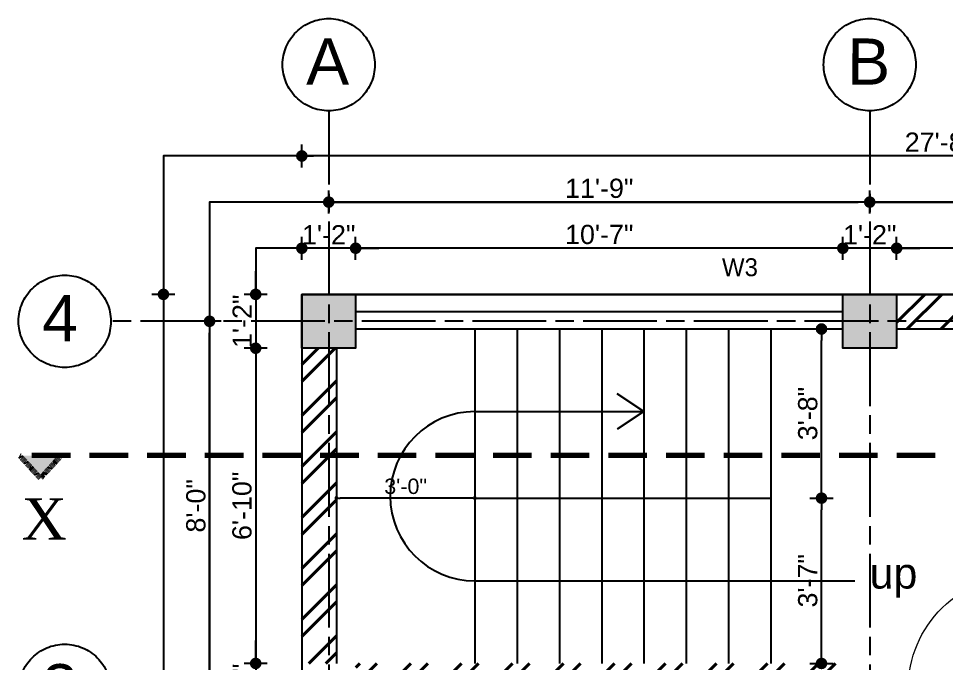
# Model space of a CAD drawing. Header units: inches. Extents: x 115570 to 265311, y 61168 to 314550.
# Drawn here: x 150180.3 to 150421.7, y 80451.6 to 80619.3 of the extents above; entities that cross this region are included whole.
import ezdxf

# ---------------------------------------------------------------- set-up
doc = ezdxf.new("R2010")
doc.units = ezdxf.units.IN
doc.header["$MEASUREMENT"] = 0
for name, pattern in [('ACAD_ISO08W100', [36, 24, -3, 6, -3]), ('CHAIN', [0.3543, 0.2362, -0.0295, 0.0591, -0.0295]), ('DASHED', [0.75, 0.5, -0.25])]:
    doc.linetypes.add(name, pattern=pattern)
doc.layers.get('0').update_dxf_attribs({"lineweight": 25})
for name, color, linetype, lineweight in [('0 wall', 7, 'Continuous', 40), ('hatch', 9, 'Continuous', 9), ('Section Line (ISO)', 7, 'CHAIN', 70)]:
    doc.layers.add(name, color=color, linetype=linetype, lineweight=lineweight)
doc.layers.add('0_center line', color=4, linetype='ACAD_ISO08W100', transparency=0.5)
doc.layers.add('doors and windows', color=240, linetype='Continuous')
doc.styles.add('arial.', font='arial.ttf')
doc.styles.add('bimal', font='comic.ttf')
doc.styles.get("Standard").update_dxf_attribs({"font": 'arial.ttf'})
doc.dimstyles.new('boundary wall dimension line', dxfattribs={"dimscale": 0, "dimtxt": 4, "dimasz": 1, "dimexe": 0.5, "dimexo": 3, "dimgap": 1, "dimtad": 1, "dimdec": 0, "dimrnd": 0.25, "dimzin": 3, "dimdsep": 46, "dimlunit": 4, "dimtxsty": 'arial.', "dimblk": 'DOT', "dimcen": 3, "dimdle": 6, "dimclrd": 4, "dimclre": 256, "dimclrt": 7, "dimazin": 0, "dimtfac": 1, "dimtdec": 0, "dimtix": 1, "dimtmove": 2, "dimatfit": 3, "dimfxl": 3, "dimfxlon": 1, "dimtolj": 1, "dimtzin": 0, "dimlwd": -1, "dimlwe": -1, "dimarcsym": 0})
doc.dimstyles.new('interior dimension', dxfattribs={"dimscale": 0, "dimtxt": 5, "dimasz": 3, "dimexe": 3, "dimexo": 3, "dimgap": 1, "dimtad": 1, "dimdec": 0, "dimrnd": 0.25, "dimzin": 3, "dimdsep": 46, "dimlunit": 4, "dimtxsty": 'arial.', "dimblk": 'DOT', "dimcen": 3, "dimdle": 6, "dimclrd": 4, "dimclre": 256, "dimclrt": 7, "dimazin": 0, "dimtfac": 1, "dimtdec": 0, "dimtix": 1, "dimtmove": 2, "dimatfit": 3, "dimfxl": 3, "dimfxlon": 1, "dimtolj": 1, "dimtzin": 0, "dimlwd": -1, "dimlwe": -1, "dimarcsym": 0})
pattern_1 = [(45, (43000.392, 45771.869), (-6.6291261, 6.6291261), []), (45, (43004.811, 45771.869), (-6.6291261, 6.6291261), [])]

# ---------------------------------------------------------------- blocks, each defined once
blk = doc.blocks.new('_Dot')
at = {"color": 0, "linetype": 'ByBlock', "lineweight": -2}
blk.add_line((-0.5, 0), (-1, 0), dxfattribs=at)
at = {"color": 0, "linetype": 'ByBlock', "const_width": 0.5}
blk.add_lwpolyline([(-0.25, 0, 1), (0.25, 0, 1)], format="xyb", close=True, dxfattribs=at)
blk = doc.blocks.new('*D384')
at = {"transparency": 16777216}
for p, q in [((150386.16, 80494.57), (150392.16, 80494.57)), ((150386.16, 80451.57), (150392.16, 80451.57))]:
    blk.add_line(p, q, dxfattribs=at)
at = {"color": 4, "transparency": 16777216}
blk.add_line((150389.16, 80454.57), (150389.16, 80491.57), dxfattribs=at)
at = {"layer": 'Defpoints', "color": 0, "transparency": 16777216}
for p in [(150375.97, 80494.57), (150389.16, 80494.57), (150375.97, 80451.57)]:
    blk.add_point(p, dxfattribs=at)
at = {"color": 4, "transparency": 16777216, "xscale": 3, "yscale": 3, "zscale": 3}
for p, rotation in [((150389.16, 80494.57), 90), ((150389.16, 80451.57), 270)]:
    blk.add_blockref('_Dot', p, dxfattribs=dict(at, rotation=rotation))
at = {"color": 7, "transparency": 16777216, "insert": (150385.6, 80473.07), "char_height": 5, "attachment_point": 5, "rotation": 90, "style": 'arial.'}
blk.add_mtext('\\A1;3\'-7"', dxfattribs=at)
blk = doc.blocks.new('*D385')
at = {"transparency": 16777216}
for p, q in [((150386.16, 80538.57), (150392.16, 80538.57)), ((150386.16, 80494.57), (150392.16, 80494.57))]:
    blk.add_line(p, q, dxfattribs=at)
at = {"color": 4, "transparency": 16777216}
blk.add_line((150389.16, 80497.57), (150389.16, 80535.57), dxfattribs=at)
at = {"layer": 'Defpoints', "color": 0, "transparency": 16777216}
for p in [(150375.97, 80538.57), (150389.16, 80538.57), (150375.97, 80494.57)]:
    blk.add_point(p, dxfattribs=at)
at = {"color": 4, "transparency": 16777216, "xscale": 3, "yscale": 3, "zscale": 3}
for p, rotation in [((150389.16, 80538.57), 90), ((150389.16, 80494.57), 270)]:
    blk.add_blockref('_Dot', p, dxfattribs=dict(at, rotation=rotation))
at = {"color": 7, "transparency": 16777216, "insert": (150385.6, 80516.57), "char_height": 5, "attachment_point": 5, "rotation": 90, "style": 'arial.'}
blk.add_mtext('\\A1;3\'-8"', dxfattribs=at)
blk = doc.blocks.new('d2')
at = {"layer": '0 wall'}
for p, q in [((0, 4), (0, 0)), ((30, 0), (30, 4))]:
    blk.add_line(p, q, dxfattribs=at)
at = {"layer": 'hatch', "color": 8}
for p, q in [((2.5, 4), (2.5, 27.25)), ((3, 2.75), (3, 27.25)), ((2.5, 4), (0, 4)), ((0.5, 3.5), (0, 3.5)), ((0.5, 4), (0.5, 3.5)), ((2.5, 4), (2.5, 2.75)), ((3, 2.75), (2.5, 2.75)), ((3, 2.75), (3, 1.25)), ((27, 2.75), (27.5, 2.75)), ((27, 2.75), (27, 1.25)), ((27.5, 4), (27.5, 2.75)), ((27.5, 4), (30, 4)), ((29.5, 4), (29.5, 3.5)), ((29.5, 3.5), (30, 3.5)), ((0.5, 0.5), (0, 0.5)), ((0.5, 0.5), (0.5, 0)), ((2.5, 0), (0.5, 0)), ((2.5, 0), (3, 1.25)), ((27.5, 0), (27, 1.25)), ((27.5, 0), (29.5, 0)), ((29.5, 0.5), (30, 0.5)), ((29.5, 0.5), (29.5, 0))]:
    blk.add_line(p, q, dxfattribs=at)
blk.add_arc((2.91, 2.66), 24.59, 0.2201, 90.9446, dxfattribs=at)
blk = doc.blocks.new('*D414')
at = {"transparency": 16777216}
for p, q in [((150408.71, 80556.57), (150408.71, 80562.57)), ((150466.09, 80556.57), (150466.09, 80562.57))]:
    blk.add_line(p, q, dxfattribs=at)
at = {"color": 4, "transparency": 16777216}
blk.add_line((150463.09, 80559.57), (150411.71, 80559.57), dxfattribs=at)
at = {"layer": 'Defpoints', "color": 0, "transparency": 16777216}
for p in [(150408.71, 80559.57), (150408.71, 80547.57), (150466.09, 80547.57)]:
    blk.add_point(p, dxfattribs=at)
at = {"color": 4, "transparency": 16777216, "xscale": 3, "yscale": 3, "zscale": 3, "rotation": 180}
blk.add_blockref('_Dot', (150408.71, 80559.57), dxfattribs=at)
at = {"color": 4, "transparency": 16777216, "xscale": 3, "yscale": 3, "zscale": 3}
blk.add_blockref('_Dot', (150466.09, 80559.57), dxfattribs=at)
at = {"color": 7, "transparency": 16777216, "insert": (150437.4, 80563.13), "char_height": 5, "attachment_point": 5, "style": 'arial.'}
blk.add_mtext('\\A1;4\'-9"', dxfattribs=at)
blk = doc.blocks.new('*D415')
at = {"transparency": 16777216}
for p, q in [((150394.71, 80556.57), (150394.71, 80562.57)), ((150408.71, 80556.57), (150408.71, 80562.57))]:
    blk.add_line(p, q, dxfattribs=at)
at = {"color": 4, "transparency": 16777216}
for p, q in [((150391.71, 80559.57), (150388.71, 80559.57)), ((150408.71, 80559.57), (150394.71, 80559.57)), ((150411.71, 80559.57), (150414.71, 80559.57))]:
    blk.add_line(p, q, dxfattribs=at)
at = {"layer": 'Defpoints', "color": 0, "transparency": 16777216}
for p in [(150394.71, 80559.57), (150394.71, 80547.57), (150408.71, 80547.57)]:
    blk.add_point(p, dxfattribs=at)
at = {"color": 4, "transparency": 16777216, "xscale": 3, "yscale": 3, "zscale": 3}
blk.add_blockref('_Dot', (150394.71, 80559.57), dxfattribs=at)
at = {"color": 4, "transparency": 16777216, "xscale": 3, "yscale": 3, "zscale": 3, "rotation": 180}
blk.add_blockref('_Dot', (150408.71, 80559.57), dxfattribs=at)
at = {"color": 7, "transparency": 16777216, "insert": (150401.71, 80563.08), "char_height": 5, "attachment_point": 5, "style": 'arial.'}
blk.add_mtext('\\A1;1\'-2"', dxfattribs=at)
blk = doc.blocks.new('*D416')
at = {"transparency": 16777216}
for p, q in [((150267.96, 80556.57), (150267.96, 80562.57)), ((150394.71, 80556.57), (150394.71, 80562.57))]:
    blk.add_line(p, q, dxfattribs=at)
at = {"color": 4, "transparency": 16777216}
blk.add_line((150391.71, 80559.57), (150270.96, 80559.57), dxfattribs=at)
at = {"layer": 'Defpoints', "color": 0, "transparency": 16777216}
for p in [(150267.96, 80559.57), (150267.96, 80547.57), (150394.71, 80547.57)]:
    blk.add_point(p, dxfattribs=at)
at = {"color": 4, "transparency": 16777216, "xscale": 3, "yscale": 3, "zscale": 3, "rotation": 180}
blk.add_blockref('_Dot', (150267.96, 80559.57), dxfattribs=at)
at = {"color": 4, "transparency": 16777216, "xscale": 3, "yscale": 3, "zscale": 3}
blk.add_blockref('_Dot', (150394.71, 80559.57), dxfattribs=at)
at = {"color": 7, "transparency": 16777216, "insert": (150331.34, 80563.13), "char_height": 5, "attachment_point": 5, "style": 'arial.'}
blk.add_mtext('\\A1;10\'-7"', dxfattribs=at)
blk = doc.blocks.new('*D417')
at = {"transparency": 16777216}
for p, q in [((150253.96, 80556.57), (150253.96, 80562.57)), ((150267.96, 80556.57), (150267.96, 80562.57))]:
    blk.add_line(p, q, dxfattribs=at)
at = {"color": 4, "transparency": 16777216}
for p, q in [((150250.96, 80559.57), (150247.96, 80559.57)), ((150267.96, 80559.57), (150253.96, 80559.57)), ((150270.96, 80559.57), (150273.96, 80559.57))]:
    blk.add_line(p, q, dxfattribs=at)
at = {"layer": 'Defpoints', "color": 0, "transparency": 16777216}
for p in [(150253.96, 80559.57), (150253.96, 80547.57), (150267.96, 80547.57)]:
    blk.add_point(p, dxfattribs=at)
at = {"color": 4, "transparency": 16777216, "xscale": 3, "yscale": 3, "zscale": 3}
blk.add_blockref('_Dot', (150253.96, 80559.57), dxfattribs=at)
at = {"color": 4, "transparency": 16777216, "xscale": 3, "yscale": 3, "zscale": 3, "rotation": 180}
blk.add_blockref('_Dot', (150267.96, 80559.57), dxfattribs=at)
at = {"color": 7, "transparency": 16777216, "insert": (150260.96, 80563.08), "char_height": 5, "attachment_point": 5, "style": 'arial.'}
blk.add_mtext('\\A1;1\'-2"', dxfattribs=at)
blk = doc.blocks.new('*D418')
at = {"transparency": 16777216}
for p, q in [((150260.96, 80568.57), (150260.96, 80574.57)), ((150401.71, 80568.57), (150401.71, 80574.57))]:
    blk.add_line(p, q, dxfattribs=at)
at = {"color": 4, "transparency": 16777216}
blk.add_line((150263.96, 80571.57), (150398.71, 80571.57), dxfattribs=at)
at = {"layer": 'Defpoints', "color": 0, "transparency": 16777216}
for p in [(150401.71, 80571.57), (150260.96, 80547.57), (150401.71, 80547.57)]:
    blk.add_point(p, dxfattribs=at)
at = {"color": 4, "transparency": 16777216, "xscale": 3, "yscale": 3, "zscale": 3, "rotation": 180}
blk.add_blockref('_Dot', (150260.96, 80571.57), dxfattribs=at)
at = {"color": 4, "transparency": 16777216, "xscale": 3, "yscale": 3, "zscale": 3}
blk.add_blockref('_Dot', (150401.71, 80571.57), dxfattribs=at)
at = {"color": 7, "transparency": 16777216, "insert": (150331.34, 80575.13), "char_height": 5, "attachment_point": 5, "style": 'arial.'}
blk.add_mtext('\\A1;11\'-9"', dxfattribs=at)
blk = doc.blocks.new('*D419')
at = {"transparency": 16777216}
for p, q in [((150401.71, 80568.57), (150401.71, 80574.57)), ((150542.46, 80568.57), (150542.46, 80574.57))]:
    blk.add_line(p, q, dxfattribs=at)
at = {"color": 4, "transparency": 16777216}
blk.add_line((150404.71, 80571.57), (150539.46, 80571.57), dxfattribs=at)
at = {"layer": 'Defpoints', "color": 0, "transparency": 16777216}
for p in [(150542.46, 80571.57), (150401.71, 80547.57), (150542.46, 80547.57)]:
    blk.add_point(p, dxfattribs=at)
at = {"color": 4, "transparency": 16777216, "xscale": 3, "yscale": 3, "zscale": 3, "rotation": 180}
blk.add_blockref('_Dot', (150401.71, 80571.57), dxfattribs=at)
at = {"color": 4, "transparency": 16777216, "xscale": 3, "yscale": 3, "zscale": 3}
blk.add_blockref('_Dot', (150542.46, 80571.57), dxfattribs=at)
at = {"color": 7, "transparency": 16777216, "insert": (150472.09, 80575.13), "char_height": 5, "attachment_point": 5, "style": 'arial.'}
blk.add_mtext('\\A1;11\'-9"', dxfattribs=at)
blk = doc.blocks.new('*D420')
at = {"transparency": 16777216}
for p, q in [((150253.96, 80580.57), (150253.96, 80586.57)), ((150585.46, 80580.57), (150585.46, 80586.57))]:
    blk.add_line(p, q, dxfattribs=at)
at = {"color": 4, "transparency": 16777216}
blk.add_line((150582.46, 80583.57), (150256.96, 80583.57), dxfattribs=at)
at = {"layer": 'Defpoints', "color": 0, "transparency": 16777216}
for p in [(150253.96, 80583.57), (150253.96, 80547.57), (150585.46, 80547.57)]:
    blk.add_point(p, dxfattribs=at)
at = {"color": 4, "transparency": 16777216, "xscale": 3, "yscale": 3, "zscale": 3, "rotation": 180}
blk.add_blockref('_Dot', (150253.96, 80583.57), dxfattribs=at)
at = {"color": 4, "transparency": 16777216, "xscale": 3, "yscale": 3, "zscale": 3}
blk.add_blockref('_Dot', (150585.46, 80583.57), dxfattribs=at)
at = {"color": 7, "transparency": 16777216, "insert": (150419.71, 80587.13), "char_height": 5, "attachment_point": 5, "style": 'arial.'}
blk.add_mtext('\\A1;27\'-8"', dxfattribs=at)
blk = doc.blocks.new('*D421')
at = {"color": 4, "transparency": 16777216}
for p, q in [((150241.96, 80550.57), (150241.96, 80553.57)), ((150241.96, 80547.57), (150241.96, 80533.57)), ((150241.96, 80530.57), (150241.96, 80527.57))]:
    blk.add_line(p, q, dxfattribs=at)
at = {"transparency": 16777216}
for p, q in [((150244.96, 80547.57), (150238.96, 80547.57)), ((150244.96, 80533.57), (150238.96, 80533.57))]:
    blk.add_line(p, q, dxfattribs=at)
at = {"layer": 'Defpoints', "color": 0, "transparency": 16777216}
for p in [(150253.96, 80547.57), (150241.96, 80533.57), (150253.97, 80533.57)]:
    blk.add_point(p, dxfattribs=at)
at = {"color": 4, "transparency": 16777216, "xscale": 3, "yscale": 3, "zscale": 3}
for p, rotation in [((150241.96, 80547.57), 270), ((150241.96, 80533.57), 90)]:
    blk.add_blockref('_Dot', p, dxfattribs=dict(at, rotation=rotation))
at = {"color": 7, "transparency": 16777216, "insert": (150238.45, 80540.57), "char_height": 5, "attachment_point": 5, "rotation": 90, "style": 'arial.'}
blk.add_mtext('\\A1;1\'-2"', dxfattribs=at)
blk = doc.blocks.new('*D422')
at = {"transparency": 16777216}
for p, q in [((150244.96, 80533.57), (150238.96, 80533.57)), ((150244.96, 80451.57), (150238.96, 80451.57))]:
    blk.add_line(p, q, dxfattribs=at)
at = {"color": 4, "transparency": 16777216}
blk.add_line((150241.96, 80530.57), (150241.96, 80454.57), dxfattribs=at)
at = {"layer": 'Defpoints', "color": 0, "transparency": 16777216}
for p in [(150253.97, 80533.57), (150241.96, 80451.57), (150253.97, 80451.57)]:
    blk.add_point(p, dxfattribs=at)
at = {"color": 4, "transparency": 16777216, "xscale": 3, "yscale": 3, "zscale": 3}
for p, rotation in [((150241.96, 80533.57), 90), ((150241.96, 80451.57), 270)]:
    blk.add_blockref('_Dot', p, dxfattribs=dict(at, rotation=rotation))
at = {"color": 7, "transparency": 16777216, "insert": (150238.41, 80492.57), "char_height": 5, "attachment_point": 5, "rotation": 90, "style": 'arial.'}
blk.add_mtext('\\A1;6\'-10"', dxfattribs=at)
blk = doc.blocks.new('*D423')
at = {"color": 4, "transparency": 16777216}
for p, q in [((150241.96, 80454.57), (150241.96, 80457.57)), ((150241.96, 80451.57), (150241.96, 80437.57)), ((150241.96, 80434.57), (150241.96, 80431.57))]:
    blk.add_line(p, q, dxfattribs=at)
at = {"transparency": 16777216}
for p, q in [((150244.96, 80451.57), (150238.96, 80451.57)), ((150244.96, 80437.57), (150238.96, 80437.57))]:
    blk.add_line(p, q, dxfattribs=at)
at = {"layer": 'Defpoints', "color": 0, "transparency": 16777216}
for p in [(150253.97, 80451.57), (150241.96, 80437.57), (150253.97, 80437.57)]:
    blk.add_point(p, dxfattribs=at)
at = {"color": 4, "transparency": 16777216, "xscale": 3, "yscale": 3, "zscale": 3}
for p, rotation in [((150241.96, 80451.57), 270), ((150241.96, 80437.57), 90)]:
    blk.add_blockref('_Dot', p, dxfattribs=dict(at, rotation=rotation))
at = {"color": 7, "transparency": 16777216, "insert": (150238.45, 80444.57), "char_height": 5, "attachment_point": 5, "rotation": 90, "style": 'arial.'}
blk.add_mtext('\\A1;1\'-2"', dxfattribs=at)
blk = doc.blocks.new('*D430')
at = {"transparency": 16777216}
for p, q in [((150232.96, 80540.57), (150226.96, 80540.57)), ((150232.96, 80444.57), (150226.96, 80444.57))]:
    blk.add_line(p, q, dxfattribs=at)
at = {"color": 4, "transparency": 16777216}
blk.add_line((150229.96, 80447.57), (150229.96, 80537.57), dxfattribs=at)
at = {"layer": 'Defpoints', "color": 0, "transparency": 16777216}
for p in [(150229.96, 80540.57), (150253.96, 80540.57), (150253.97, 80444.57)]:
    blk.add_point(p, dxfattribs=at)
at = {"color": 4, "transparency": 16777216, "xscale": 3, "yscale": 3, "zscale": 3}
for p, rotation in [((150229.96, 80540.57), 90), ((150229.96, 80444.57), 270)]:
    blk.add_blockref('_Dot', p, dxfattribs=dict(at, rotation=rotation))
at = {"color": 7, "transparency": 16777216, "insert": (150226.41, 80492.57), "char_height": 5, "attachment_point": 5, "rotation": 90, "style": 'arial.'}
blk.add_mtext('\\A1;8\'-0"', dxfattribs=at)
blk = doc.blocks.new('*D431')
at = {"transparency": 16777216}
for p, q in [((150220.96, 80547.57), (150214.96, 80547.57)), ((150220.96, 80218.24), (150214.96, 80218.24))]:
    blk.add_line(p, q, dxfattribs=at)
at = {"color": 4, "transparency": 16777216}
blk.add_line((150217.96, 80544.57), (150217.96, 80221.24), dxfattribs=at)
at = {"layer": 'Defpoints', "color": 0, "transparency": 16777216}
for p in [(150253.96, 80547.57), (150217.96, 80218.24), (150253.96, 80218.24)]:
    blk.add_point(p, dxfattribs=at)
at = {"color": 4, "transparency": 16777216, "xscale": 3, "yscale": 3, "zscale": 3}
for p, rotation in [((150217.96, 80547.57), 90), ((150217.96, 80218.24), 270)]:
    blk.add_blockref('_Dot', p, dxfattribs=dict(at, rotation=rotation))
at = {"color": 7, "transparency": 16777216, "insert": (150214.41, 80382.9), "char_height": 5, "attachment_point": 5, "rotation": 90, "style": 'arial.'}
blk.add_mtext('\\A1;27\'-5"', dxfattribs=at)
blk = doc.blocks.new('*D432')
at = {"transparency": 16777216}
for p, q in [((150262.97, 80494.57), (150262.97, 80495.07)), ((150298.97, 80494.57), (150298.97, 80495.07))]:
    blk.add_line(p, q, dxfattribs=at)
at = {"color": 4, "transparency": 16777216}
blk.add_line((150297.97, 80494.57), (150263.97, 80494.57), dxfattribs=at)
at = {"layer": 'Defpoints', "color": 0, "transparency": 16777216}
for p in [(150262.97, 80494.57), (150262.97, 80494.57), (150298.97, 80494.57)]:
    blk.add_point(p, dxfattribs=at)
at = {"color": 4, "transparency": 16777216, "rotation": 180}
blk.add_blockref('_Dot', (150262.97, 80494.57), dxfattribs=at)
at = {"color": 4, "transparency": 16777216}
blk.add_blockref('_Dot', (150298.97, 80494.57), dxfattribs=at)
at = {"color": 7, "transparency": 16777216, "insert": (150280.97, 80497.62), "char_height": 4, "attachment_point": 5, "style": 'arial.'}
blk.add_mtext('\\A1;3\'-0"', dxfattribs=at)

msp = doc.modelspace()

# ---------------------------------------------------------------- hatches: boundary and pattern name
h = msp.add_hatch(color=256)
h.dxf.hatch_style = 1
h.paths.add_polyline_path([(150267.96, 80547.57), (150253.96, 80547.57), (150253.96, 80533.57), (150267.96, 80533.57)])
h = msp.add_hatch(color=256)
h.dxf.hatch_style = 1
h.paths.add_polyline_path([(150408.71, 80547.57), (150394.71, 80547.57), (150394.71, 80533.57), (150408.71, 80533.57)])
at = {"ltscale": 10, "transparency": 33554564}
h = msp.add_hatch(color=0, dxfattribs=at)
h.dxf.hatch_style = 1
h.paths.add_polyline_path([(150185.95, 80499.73), (150191.35, 80505.65), (150180.54, 80505.65)])
at = {"layer": '0 wall', "transparency": 33554585}
h = msp.add_hatch(dxfattribs=at)
h.set_pattern_fill('ANSI32', color=256, scale=25)
h.set_pattern_definition(pattern_1)
h.paths.add_polyline_path([(150262.97, 80341.57), (150253.97, 80341.57), (150253.96, 80232.24), (150262.96, 80232.24)])
h.paths.add_polyline_path([(150262.97, 80437.57), (150253.97, 80437.57), (150253.97, 80355.57), (150262.97, 80355.57)])
h.paths.add_polyline_path([(150461.99, 80311.44), (150493.39, 80311.44), (150493.39, 80321.75), (150461.99, 80321.75)], flags=9)
h.paths.add_polyline_path([(150326.64, 80359.01), (150406.41, 80359.01), (150406.41, 80377.73), (150326.64, 80377.73)], flags=9)
h.paths.add_polyline_path([(150341.65, 80332.17), (150353.14, 80332.17), (150353.14, 80343.52), (150341.65, 80343.52)], flags=9)
h.paths.add_polyline_path([(150407.79, 80394.81), (150418.28, 80394.81), (150418.28, 80406.16), (150407.79, 80406.16)], flags=9)
h.paths.add_polyline_path([(150274.12, 80332.86), (150283.57, 80332.86), (150283.57, 80344.2), (150274.12, 80344.2)], flags=9)
h.paths.add_polyline_path([(150395.81, 80417.47), (150406.76, 80417.47), (150406.76, 80428.82), (150395.81, 80428.82)], flags=9)
h.paths.add_polyline_path([(150395.6, 80318.4), (150406.55, 80318.4), (150406.55, 80329.74), (150395.6, 80329.74)], flags=9)
h.paths.add_polyline_path([(150308.84, 80346.01), (150319.79, 80346.01), (150319.79, 80357.36), (150308.84, 80357.36)], flags=9)
h.paths.add_polyline_path([(150439.9, 80538.95), (150452.61, 80538.95), (150452.61, 80550.3), (150439.9, 80550.3)], flags=9)
h.paths.add_polyline_path([(150398.96, 80466.68), (150415.39, 80466.68), (150415.39, 80483.17), (150398.96, 80483.17)], flags=9)
at = {"layer": '0 wall', "transparency": 33554625}
h = msp.add_hatch(dxfattribs=at)
h.set_pattern_fill('ANSI32', color=256, scale=25)
h.set_pattern_definition([(45, (42295.681, 45771.869), (-6.6291261, 6.6291261), []), (45, (42300.1005, 45771.869), (-6.6291261, 6.6291261), [])])
h.paths.add_polyline_path([(150449.71, 80547.57), (150408.71, 80547.57), (150408.71, 80538.57), (150449.71, 80538.57)])
at = {"layer": '0 wall', "transparency": 33554585}
h = msp.add_hatch(dxfattribs=at)
h.set_pattern_fill('ANSI32', color=256, scale=25)
h.set_pattern_definition(pattern_1)
h.paths.add_polyline_path([(150262.97, 80533.57), (150253.97, 80533.57), (150253.97, 80451.57), (150262.97, 80451.57)])
h.paths.add_polyline_path([(150394.71, 80451.57), (150267.97, 80451.57), (150267.97, 80442.57), (150394.71, 80442.57)])

# ---------------------------------------------------------------- linework, layer by layer
for p, q in [((150267.96, 80547.57), (150394.71, 80547.57)), ((150408.71, 80547.57), (150535.46, 80547.57)), ((150267.96, 80538.57), (150394.71, 80538.57)), ((150298.97, 80538.57), (150298.97, 80451.57)), ((150309.97, 80538.57), (150309.97, 80451.57)), ((150320.97, 80538.57), (150320.97, 80451.57)), ((150331.97, 80538.57), (150331.97, 80451.57)), ((150342.97, 80538.57), (150342.97, 80451.57)), ((150353.97, 80538.57), (150353.97, 80451.57)), ((150364.97, 80538.57), (150364.97, 80451.57)), ((150375.97, 80538.57), (150375.97, 80451.57)), ((150408.71, 80538.57), (150449.71, 80538.57)), ((150253.97, 80533.57), (150253.97, 80451.57)), ((150262.97, 80533.57), (150262.97, 80451.57)), ((150342.97, 80517.08), (150335.96, 80521.67)), ((150298.97, 80517.08), (150342.97, 80517.08)), ((150342.97, 80517.08), (150335.96, 80512.5)), ((150298.97, 80494.57), (150375.97, 80494.57)), ((150298.97, 80473.06), (150397.85, 80473.06))]:
    msp.add_line(p, q)
at = {"transparency": 33554508}
for points in [[(150217.96, 80182.24), (150621.46, 80182.24), (150621.46, 80583.57), (150217.96, 80583.57)], [(150229.96, 80194.24), (150609.46, 80194.24), (150609.46, 80571.57), (150229.96, 80571.57)], [(150241.96, 80206.24), (150597.46, 80206.24), (150597.46, 80559.57), (150241.96, 80559.57)]]:
    msp.add_lwpolyline(points, close=True, dxfattribs=at)
for points in [[(150253.96, 80547.57), (150267.96, 80547.57), (150267.96, 80533.57), (150253.96, 80533.57)], [(150585.46, 80547.57), (150253.96, 80547.57), (150253.96, 80218.24), (150585.46, 80218.24)], [(150394.71, 80547.57), (150408.71, 80547.57), (150408.71, 80533.57), (150394.71, 80533.57)]]:
    msp.add_lwpolyline(points, close=True)
msp.add_arc((150298.97, 80495.07), 22.01, 90, 270)
at = {"layer": '0_center line', "ltscale": 0.8, "transparency": 33554559}
for p, q in [((150260.96, 80595.32), (150260.96, 80170.42)), ((150401.71, 80595.32), (150401.71, 80170.42)), ((150634.36, 80540.57), (150204.27, 80540.57))]:
    msp.add_line(p, q, dxfattribs=at)
at = {"layer": '0_center line', "ltscale": 100, "transparency": 33554687}
for centre in [(150260.96, 80607.32), (150401.71, 80607.32), (150192.27, 80540.57), (150192.27, 80444.57)]:
    msp.add_circle(centre, 12, dxfattribs=at)
at = {"layer": 'doors and windows', "transparency": 33554687}
msp.add_line((150394.71, 80543.07), (150267.96, 80543.07), dxfattribs=at)
at = {"layer": 'Section Line (ISO)', "linetype": 'DASHED', "ltscale": 20, "transparency": 33554687}
msp.add_line((150658.75, 80505.65), (150180.54, 80505.65), dxfattribs=at)
at = {"layer": 'Section Line (ISO)', "linetype": 'DASHED', "ltscale": 0.3, "transparency": 33554687}
for p in [(150180.54, 80505.65), (150191.35, 80505.65)]:
    msp.add_line(p, (150185.95, 80499.73), dxfattribs=at)

# ---------------------------------------------------------------- block references
at = {"layer": 'doors and windows', "ltscale": 3, "transparency": 33554687, "xscale": -1.200001117987461, "yscale": 1.200001117987461, "zscale": 1.200001117987461}
msp.add_blockref('d2', (150444.71, 80441.77), dxfattribs=at)

# ---------------------------------------------------------------- texts
at = {"ltscale": 100, "transparency": 33554687, "insert": (150192.84, 80483.76), "char_height": 10.8, "attachment_point": 9}
msp.add_mtext_dynamic_manual_height_columns('{\\fTimes New Roman|b0|i0|c0|p18;X}', width=98.4822, gutter_width=36, heights=[0], dxfattribs=at)
at = {"insert": (150401.67, 80479.05), "char_height": 8, "attachment_point": 1}
msp.add_mtext_dynamic_manual_height_columns('up', width=0.2884, gutter_width=62.31, heights=[0], dxfattribs=at)
at = {"layer": '0_center line', "ltscale": 100, "transparency": 33554687}
for s, p in [('A', (150255.09, 80602.14)), ('B', (150395.84, 80602.14)), ('4', (150186.4, 80535.4)), ('3', (150186.4, 80439.4))]:
    msp.add_text(s, height=12, rotation=359.9287, dxfattribs=at).set_placement(p)
at = {"layer": 'doors and windows', "ltscale": 201, "transparency": 33554687, "insert": (150372.62, 80556.97), "char_height": 4.667, "width": 27.9727, "attachment_point": 3, "style": 'bimal'}
msp.add_mtext('W3', dxfattribs=at)

# ---------------------------------------------------------------- dimensions: what is measured, and where the dimension line sits
for base, p1, p2, dimstyle, picture, middle in [((150253.9636, 80583.5731), (150585.4615, 80547.5731), (150253.9636, 80547.5731), 'interior dimension', '*D420', (150419.7125, 80587.1259)), ((150401.71, 80571.57), (150260.96, 80547.57), (150401.71, 80547.57), 'interior dimension', '*D418', (150331.34, 80575.13)), ((150542.46, 80571.57), (150401.71, 80547.57), (150542.46, 80547.57), 'interior dimension', '*D419', (150472.09, 80575.13)), ((150253.96, 80559.57), (150267.96, 80547.57), (150253.96, 80547.57), 'interior dimension', '*D417', (150260.96, 80563.08)), ((150267.96, 80559.57), (150394.71, 80547.57), (150267.96, 80547.57), 'interior dimension', '*D416', (150331.34, 80563.13)), ((150394.71, 80559.57), (150408.71, 80547.57), (150394.71, 80547.57), 'interior dimension', '*D415', (150401.71, 80563.08)), ((150408.71, 80559.57), (150466.09, 80547.57), (150408.71, 80547.57), 'interior dimension', '*D414', (150437.4, 80563.13)), ((150262.97, 80494.57), (150298.97, 80494.57), (150262.97, 80494.57), 'boundary wall dimension line', '*D432', (150280.97, 80497.62))]:
    dim = msp.add_linear_dim(base=base, p1=p1, p2=p2, dimstyle=dimstyle, override={"dimscale": 1})
    dim.commit()
    dim.dimension.update_dxf_attribs({"geometry": picture, "text_midpoint": middle})
for base, p1, p2, picture, middle in [((150241.96, 80533.57), (150253.96, 80547.57), (150253.97, 80533.57), '*D421', (150238.45, 80540.57)), ((150217.96, 80218.24), (150253.96, 80547.57), (150253.96, 80218.24), '*D431', (150214.41, 80382.9)), ((150229.96, 80540.57), (150253.97, 80444.57), (150253.96, 80540.57), '*D430', (150226.41, 80492.57)), ((150389.16, 80538.57), (150375.97, 80494.57), (150375.97, 80538.57), '*D385', (150385.6, 80516.57)), ((150241.96, 80451.57), (150253.97, 80533.57), (150253.97, 80451.57), '*D422', (150238.41, 80492.57)), ((150389.16, 80494.57), (150375.97, 80451.57), (150375.97, 80494.57), '*D384', (150385.6, 80473.07)), ((150241.96, 80437.57), (150253.97, 80451.57), (150253.97, 80437.57), '*D423', (150238.45, 80444.57))]:
    dim = msp.add_linear_dim(base=base, p1=p1, p2=p2, angle=90, dimstyle='interior dimension', override={"dimscale": 1})
    dim.commit()
    dim.dimension.update_dxf_attribs({"geometry": picture, "text_midpoint": middle})

doc.saveas('drawing.dxf')
